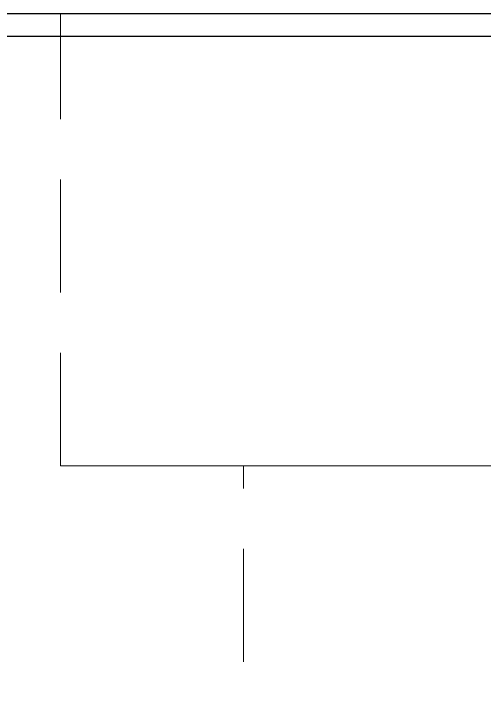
# Model space of a CAD drawing. Header units: millimetres. Extents: x 10 to 676, y 54 to 273.
# Drawn here: x 16.75 to 23, y 188.74 to 197.75 of the extents above; entities that cross this region are included whole.
import ezdxf

# ---------------------------------------------------------------- set-up
doc = ezdxf.new("R2010")
doc.units = ezdxf.units.MM
doc.linetypes.add('WP_HIDDEN', pattern=[2.3, 1.5, -0.8])
doc.layers.add('HIDDEN', color=7, linetype='WP_HIDDEN', lineweight=13)
doc.layers.add('VISIBLE', color=7, linetype='CONTINUOUS', lineweight=25)

msp = doc.modelspace()

# ---------------------------------------------------------------- linework, layer by layer
at = {"layer": 'HIDDEN'}
for p, q in [((17.375, 191.75), (17.375, 197.75)), ((19.8, 182.25), (19.8, 191.75))]:
    msp.add_line(p, q, dxfattribs=at)
for points in [[(28.625, 197.75), (28.48397, 197.75), (28.06795, 197.75), (27.3978, 197.75), (26.50713, 197.75), (25.4406, 197.75), (24.25168, 197.75), (23, 197.75), (21.74832, 197.75), (20.5594, 197.75), (19.49287, 197.75), (18.6022, 197.75), (17.93205, 197.75), (17.51603, 197.75), (17.375, 197.75)], [(17.375, 197.75), (17.41037, 197.75), (17.51603, 197.75), (17.69066, 197.75), (17.93205, 197.75), (18.23718, 197.75), (18.6022, 197.75), (19.02252, 197.75), (19.49287, 197.75), (20.00732, 197.75), (20.5594, 197.75), (21.14218, 197.75), (21.74832, 197.75), (22.3702, 197.75), (23, 197.75)], [(28.625, 191.75), (28.48397, 191.75), (28.06795, 191.75), (27.3978, 191.75), (26.50713, 191.75), (25.4406, 191.75), (24.25168, 191.75), (23, 191.75), (21.74832, 191.75), (20.5594, 191.75), (19.49287, 191.75), (18.6022, 191.75), (17.93205, 191.75), (17.51603, 191.75), (17.375, 191.75)], [(17.375, 191.75), (17.41037, 191.75), (17.51603, 191.75), (17.69066, 191.75), (17.93205, 191.75), (18.23718, 191.75), (18.6022, 191.75), (19.02252, 191.75), (19.49287, 191.75), (20.00732, 191.75), (20.5594, 191.75), (21.14218, 191.75), (21.74832, 191.75), (22.3702, 191.75), (23, 191.75)], [(26.2, 191.75), (26.11977, 191.75), (25.8831, 191.75), (25.50186, 191.75), (24.99517, 191.75), (24.38843, 191.75), (23.71207, 191.75), (23, 191.75), (22.28793, 191.75), (21.61157, 191.75), (21.00483, 191.75), (20.49814, 191.75), (20.1169, 191.75), (19.88023, 191.75), (19.8, 191.75)], [(19.8, 191.75), (19.82012, 191.75), (19.88023, 191.75), (19.97957, 191.75), (20.1169, 191.75), (20.29048, 191.75), (20.49814, 191.75), (20.73726, 191.75), (21.00483, 191.75), (21.2975, 191.75), (21.61157, 191.75), (21.94311, 191.75), (22.28793, 191.75), (22.64171, 191.75), (23, 191.75)]]:
    msp.add_lwpolyline(points, dxfattribs=at)
at = {"layer": 'VISIBLE'}
for p, q in [((10.8, 197.75), (85.2, 197.75)), ((10.8, 197.45), (85.2, 197.45))]:
    msp.add_line(p, q, dxfattribs=at)

doc.saveas('drawing.dxf')
